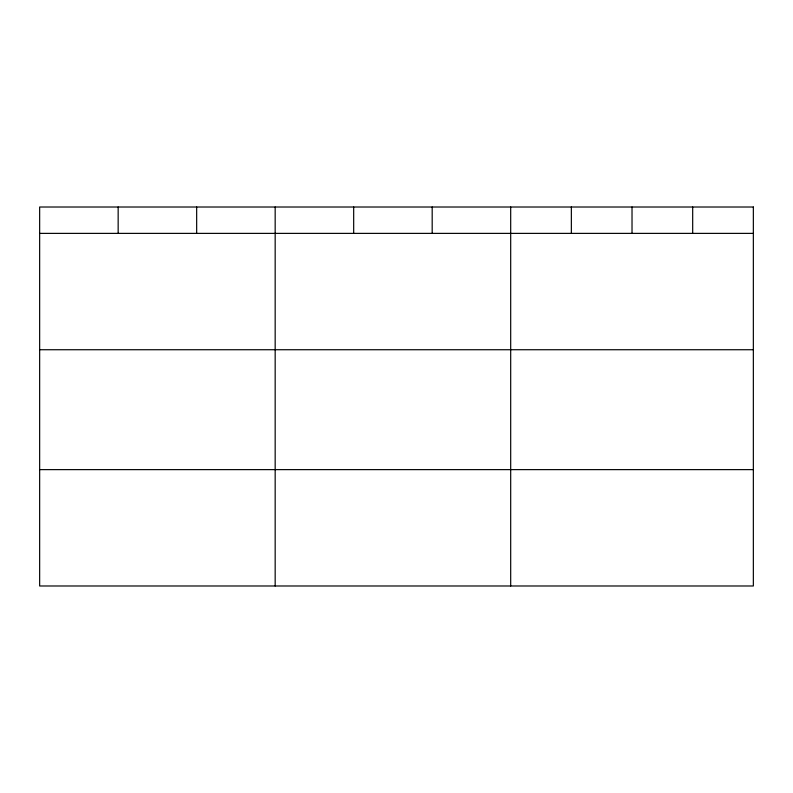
<?xml version="1.0" encoding="UTF-8"?>
<svg xmlns="http://www.w3.org/2000/svg" width="793" height="793" viewBox="0 0 793 793"><rect width="100%" height="100%" fill="white"/><g stroke="black" fill="none" stroke-linecap="round" stroke-linejoin="round"><path stroke-width="1.19" d="M39.65 233.38L753.35 233.38M39.65 349.733L753.35 349.733M39.65 469.625L753.35 469.625M692.685 207.013L692.685 233.38M632.021 207.013L632.021 233.38M571.356 207.013L571.356 233.38M510.692 207.013L510.692 585.987M432.185 207.013L432.185 233.38M353.678 207.013L353.678 233.38M275.171 207.013L275.171 585.987M196.664 207.013L196.664 233.38M118.157 207.013L118.157 233.38M753.35 207.013L39.65 207.013L39.65 585.987L753.35 585.987L753.35 207.013"/></g></svg>
